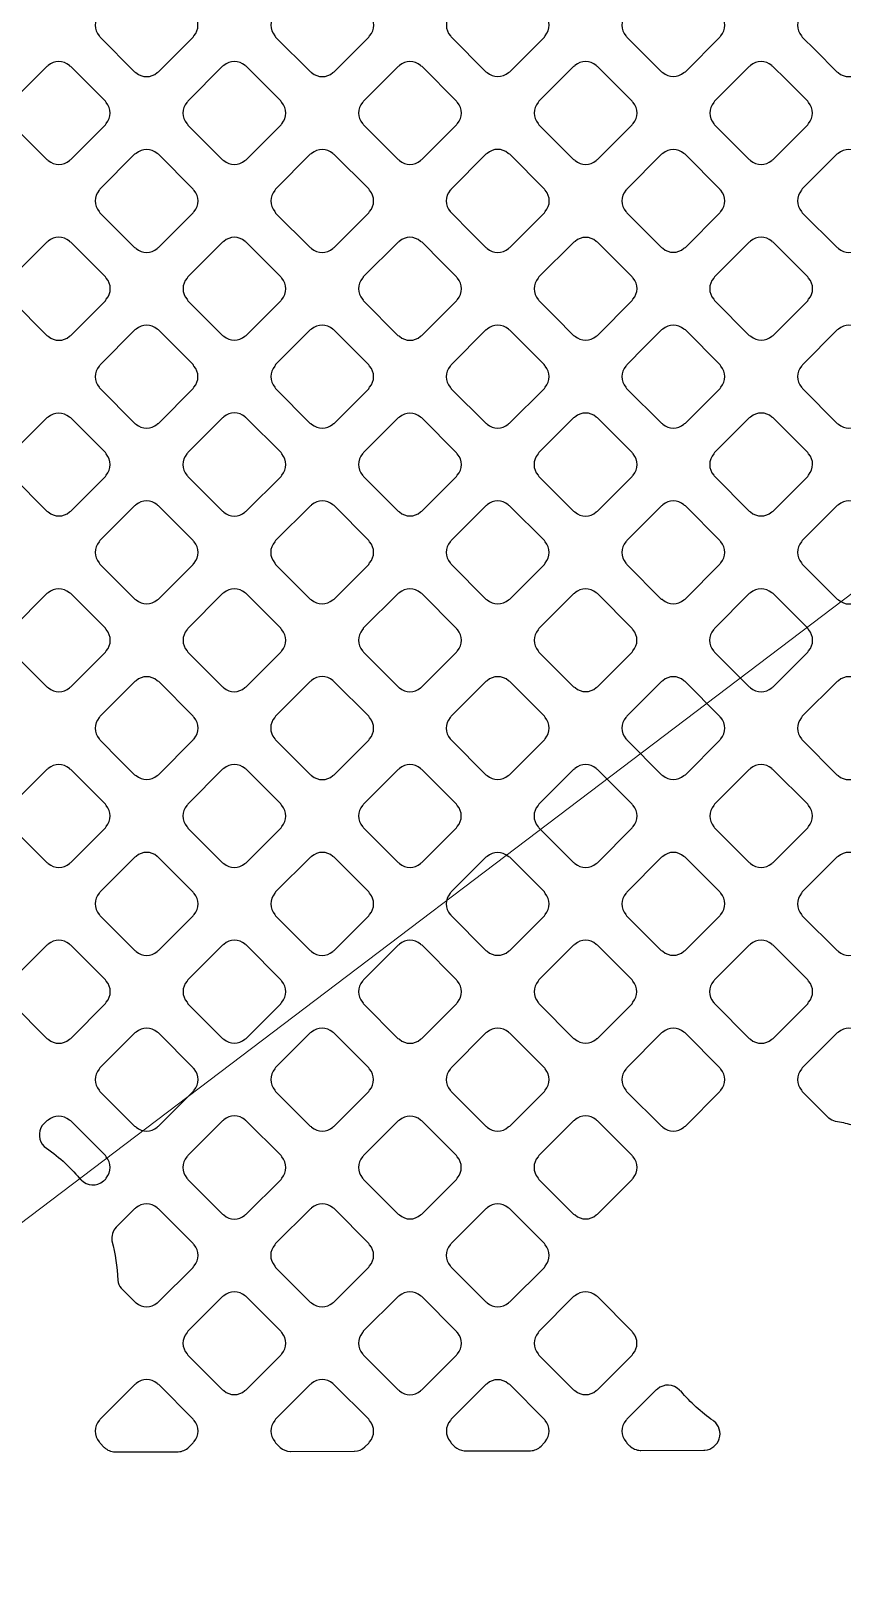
# Model space of a CAD drawing. Extents: x 0 to 248, y 0 to 175.
# Drawn here: x 89.84 to 90.835, y 133.975 to 135.872 of the extents above; entities that cross this region are included whole.
import ezdxf

# ---------------------------------------------------------------- set-up
doc = ezdxf.new("R2010")
doc.units = 0
doc.layers.add('gbr-dxf', color=7, linetype='Continuous')
doc.layers.add('備註', color=1, linetype='Continuous', lineweight=5)

msp = doc.modelspace()

# ---------------------------------------------------------------- linework, layer by layer
at = {"layer": 'gbr-dxf', "linetype": 'Continuous'}
for points in [[(89.9236, 135.8662, -0.104215), (89.9246, 135.8644), (89.967, 135.822, -0.100054), (89.9687, 135.821, 0.379731), (89.9947, 135.821, -0.095756), (89.9963, 135.822), (90.039, 135.8646, -0.095916), (90.0399, 135.8662, 0.379731), (90.0399, 135.8922, -0.107762), (90.0389, 135.8941), (89.9965, 135.9365, -0.096266), (89.9949, 135.9374, 0.379731), (89.9689, 135.9374, -0.09572), (89.9673, 135.9365), (89.9246, 135.8938, -0.095916), (89.9236, 135.8921, 0.379731)], [(90.1392, 135.8663, -0.096265), (90.1401, 135.8647), (90.1828, 135.822, -0.092233), (90.1844, 135.821, 0.379289), (90.2104, 135.821, -0.095866), (90.212, 135.822), (90.2546, 135.8646, -0.095602), (90.2556, 135.8662, 0.378858), (90.2556, 135.8922, -0.101246), (90.2546, 135.8939), (90.2121, 135.9364, -0.104909), (90.2103, 135.9375, 0.379293), (90.1843, 135.9374, -0.096625), (90.1827, 135.9365), (90.1401, 135.8939, -0.095628), (90.1392, 135.8923, 0.379731)], [(90.3547, 135.8662, -0.087621), (90.3556, 135.8648), (90.3982, 135.8221, -0.099589), (90.3999, 135.8211, 0.379155), (90.4259, 135.8211, -0.095886), (90.4275, 135.8221), (90.4701, 135.8647, -0.095602), (90.4711, 135.8663, 0.379293), (90.471, 135.8923, -0.091954), (90.4701, 135.8938), (90.4275, 135.9364, -0.096266), (90.4259, 135.9374, 0.379731), (90.3999, 135.9374, -0.09572), (90.3983, 135.9364), (90.3557, 135.8938, -0.096128), (90.3547, 135.8922, 0.379064)], [(90.5701, 135.8662, -0.091558), (90.5711, 135.8647), (90.6137, 135.8221, -0.104018), (90.6155, 135.8211, 0.379731), (90.6414, 135.8211, -0.09572), (90.6431, 135.822), (90.6856, 135.8645, -0.095916), (90.6866, 135.8662, 0.379731), (90.6866, 135.8921, -0.087549), (90.6856, 135.8936), (90.6428, 135.9364, -0.091913), (90.6413, 135.9374, 0.379731), (90.6153, 135.9374, -0.09572), (90.6137, 135.9364), (90.5711, 135.8939, -0.096266), (90.5701, 135.8922, 0.379731)], [(90.7857, 135.8662, -0.099643), (90.7866, 135.8644), (90.8023, 135.8488), (90.8292, 135.8219, -0.095796), (90.8308, 135.821, 0.379293), (90.8568, 135.821, -0.096625), (90.8584, 135.822), (90.9011, 135.8647, -0.096121), (90.9021, 135.8663, 0.379672), (90.9021, 135.8923, -0.095612), (90.9011, 135.8939), (90.8586, 135.9364, -0.099711), (90.8569, 135.9374, 0.379293), (90.831, 135.9374, -0.095956), (90.8293, 135.9364), (90.7866, 135.8938, -0.096332), (90.7857, 135.8921, 0.379289)], [(89.8159, 135.7584, -0.091685), (89.8168, 135.7569), (89.8593, 135.7144, -0.103446), (89.8611, 135.7134, 0.379731), (89.8871, 135.7134, -0.095756), (89.8887, 135.7143), (89.9312, 135.7568, -0.095958), (89.9322, 135.7585, 0.379731), (89.9322, 135.7844, -0.08798), (89.9313, 135.7859), (89.8886, 135.8286, -0.091855), (89.887, 135.8296, 0.379731), (89.861, 135.8296, -0.096265), (89.8594, 135.8286), (89.8168, 135.786, -0.095916), (89.8159, 135.7844, 0.379731)], [(90.0313, 135.7585, -0.103612), (90.0323, 135.7567), (90.0748, 135.7142, -0.100054), (90.0766, 135.7132, 0.379731), (90.1025, 135.7132, -0.096265), (90.1042, 135.7142), (90.1468, 135.7568, -0.096266), (90.1478, 135.7584, 0.379731), (90.1478, 135.7844, -0.107718), (90.1467, 135.7863), (90.1042, 135.8288, -0.096266), (90.1026, 135.8297, 0.379731), (90.0766, 135.8297, -0.09572), (90.075, 135.8288), (90.0323, 135.7861, -0.096266), (90.0313, 135.7844, 0.379731)], [(90.247, 135.7585, -0.09572), (90.248, 135.7569), (90.2905, 135.7143, -0.092072), (90.2921, 135.7133, 0.379289), (90.3181, 135.7133, -0.095506), (90.3197, 135.7143), (90.3623, 135.7569, -0.096128), (90.3633, 135.7585, 0.379155), (90.3633, 135.7845, -0.099754), (90.3623, 135.7862), (90.3199, 135.8286, -0.103498), (90.3181, 135.8296, 0.379475), (90.2921, 135.8296, -0.095956), (90.2905, 135.8286), (90.248, 135.7861, -0.096266), (90.247, 135.7845, 0.379731)], [(90.4624, 135.7585, -0.089077), (90.4633, 135.757), (90.506, 135.7143, -0.099902), (90.5077, 135.7133, 0.379064), (90.5337, 135.7133, -0.095719), (90.5353, 135.7143), (90.5779, 135.7569, -0.095796), (90.5789, 135.7585, 0.379293), (90.5789, 135.7844, -0.091558), (90.5779, 135.786), (90.5352, 135.8287, -0.095916), (90.5336, 135.8297, 0.379731), (90.5076, 135.8297, -0.096265), (90.506, 135.8287), (90.4634, 135.7862, -0.098209), (90.4624, 135.7845, 0.379155)], [(90.678, 135.7584, -0.091685), (90.6789, 135.7569), (90.7214, 135.7144, -0.103642), (90.7232, 135.7134, 0.379731), (90.7491, 135.7134, -0.09572), (90.7508, 135.7143), (90.7933, 135.7568, -0.096266), (90.7943, 135.7585, 0.379731), (90.7943, 135.7844, -0.087314), (90.7933, 135.7859), (90.7664, 135.8129), (90.7506, 135.8286, -0.091964), (90.7491, 135.8296, 0.379731), (90.7231, 135.8296, -0.096265), (90.7215, 135.8286), (90.6789, 135.786, -0.095916), (90.678, 135.7844, 0.379731)], [(89.9235, 135.6507, -0.091583), (89.9245, 135.6492), (89.9671, 135.6065, -0.103498), (89.9689, 135.6055, 0.379293), (89.9949, 135.6055, -0.096265), (89.9965, 135.6065), (90.039, 135.649, -0.095916), (90.04, 135.6506, 0.379731), (90.04, 135.6766, -0.087748), (90.0391, 135.6781), (89.9963, 135.7209, -0.092072), (89.9947, 135.7219, 0.379289), (89.9688, 135.7219, -0.095506), (89.9671, 135.7209), (89.9245, 135.6783, -0.095296), (89.9235, 135.6767, 0.379239)], [(90.1392, 135.6507, -0.107718), (90.1402, 135.6488), (90.1825, 135.6065, -0.104018), (90.1843, 135.6055, 0.379731), (90.2103, 135.6055, -0.09572), (90.2119, 135.6065), (90.2545, 135.6491, -0.096266), (90.2555, 135.6507, 0.379731), (90.2555, 135.6767, -0.103612), (90.2545, 135.6785), (90.2122, 135.7208, -0.107548), (90.2103, 135.7218, 0.379731), (90.1844, 135.7218, -0.09572), (90.1827, 135.7209), (90.1401, 135.6783, -0.096266), (90.1392, 135.6766, 0.379731)], [(90.3546, 135.6507, -0.083235), (90.3555, 135.6493), (90.3806, 135.6242), (90.3983, 135.6065, -0.096266), (90.3999, 135.6055, 0.379289), (90.4259, 135.6055, -0.095866), (90.4275, 135.6065), (90.4702, 135.6491, -0.096227), (90.4711, 135.6507, 0.379155), (90.4712, 135.6767, -0.095866), (90.4702, 135.6783), (90.4275, 135.721, -0.099711), (90.4258, 135.722, 0.379208), (90.3999, 135.7219, -0.098049), (90.3982, 135.721), (90.3556, 135.6783, -0.095916), (90.3546, 135.6767, 0.379731)], [(90.5702, 135.6507, -0.08874), (90.5711, 135.6492), (90.6137, 135.6066, -0.101049), (90.6155, 135.6056, 0.379293), (90.6414, 135.6056, -0.096625), (90.6431, 135.6066), (90.6856, 135.6491, -0.096314), (90.6866, 135.6508, 0.379672), (90.6866, 135.6767, -0.091769), (90.6856, 135.6783), (90.643, 135.7209, -0.095602), (90.6414, 135.7219, 0.379293), (90.6154, 135.7219, -0.095956), (90.6138, 135.7209), (90.5712, 135.6783, -0.096332), (90.5702, 135.6767, 0.379289)], [(90.7857, 135.6508, -0.095506), (90.7866, 135.6491), (90.8294, 135.6064, -0.091364), (90.8309, 135.6054, 0.379293), (90.8569, 135.6055, -0.095956), (90.8585, 135.6064), (90.9011, 135.649, -0.096214), (90.9021, 135.6507, 0.379672), (90.9021, 135.6766, -0.082792), (90.9012, 135.678), (90.8583, 135.721, -0.086956), (90.8568, 135.7219, 0.379293), (90.8308, 135.7219, -0.095956), (90.8292, 135.7209), (90.7866, 135.6784, -0.096332), (90.7857, 135.6767, 0.379289)], [(89.8157, 135.5429, -0.087305), (89.8166, 135.5415), (89.8594, 135.4987, -0.09904), (89.8611, 135.4977, 0.379293), (89.8871, 135.4977, -0.096625), (89.8887, 135.4987), (89.9313, 135.5413, -0.096111), (89.9323, 135.543, 0.379289), (89.9323, 135.5689, -0.091476), (89.9314, 135.5705), (89.8886, 135.6132, -0.095796), (89.887, 135.6142, 0.379293), (89.861, 135.6142, -0.096119), (89.8594, 135.6132), (89.8167, 135.5705, -0.096023), (89.8157, 135.5689, 0.379672)], [(90.0314, 135.543, -0.100032), (90.0324, 135.5412), (90.0749, 135.4988, -0.096266), (90.0766, 135.4978, 0.379731), (90.1025, 135.4978, -0.09572), (90.1042, 135.4988), (90.1467, 135.5413, -0.096266), (90.1476, 135.5429, 0.379731), (90.1476, 135.5689, -0.09572), (90.1467, 135.5705), (90.104, 135.6132, -0.083056), (90.1026, 135.6141, 0.379731), (90.0766, 135.6141, -0.09572), (90.075, 135.6131), (90.0324, 135.5706, -0.096266), (90.0314, 135.5689, 0.379731)], [(90.2469, 135.543, -0.107762), (90.2479, 135.5411), (90.2903, 135.4987, -0.103821), (90.2921, 135.4977, 0.379731), (90.3181, 135.4977, -0.096265), (90.3197, 135.4987), (90.3623, 135.5413, -0.095916), (90.3633, 135.5429, 0.379731), (90.3633, 135.5689, -0.104215), (90.3623, 135.5707), (90.3447, 135.5883), (90.3199, 135.6131, -0.107548), (90.318, 135.6141, 0.379731), (90.292, 135.6141, -0.09572), (90.2904, 135.6132), (90.2478, 135.5706, -0.095916), (90.2469, 135.569, 0.379731)], [(90.4624, 135.5429, -0.082756), (90.4633, 135.5415), (90.4838, 135.521), (90.506, 135.4988, -0.096111), (90.5076, 135.4978, 0.379289), (90.5336, 135.4978, -0.095866), (90.5352, 135.4988), (90.5779, 135.5414, -0.096128), (90.5788, 135.5431, 0.379155), (90.5789, 135.569, -0.096355), (90.5779, 135.5706), (90.5354, 135.6131, -0.100499), (90.5336, 135.6141, 0.379458), (90.5077, 135.6141, -0.095973), (90.5061, 135.6132), (90.4634, 135.5705, -0.096266), (90.4624, 135.5689, 0.379731)], [(90.6779, 135.543, -0.088498), (90.6788, 135.5415), (90.7216, 135.4988, -0.100694), (90.7233, 135.4978, 0.378633), (90.7492, 135.4978, -0.097612), (90.7509, 135.4988), (90.7934, 135.5413, -0.095602), (90.7944, 135.543, 0.379214), (90.7944, 135.5689, -0.092348), (90.7934, 135.5705), (90.7507, 135.6132, -0.096266), (90.7491, 135.6142, 0.379731), (90.7231, 135.6142, -0.09572), (90.7215, 135.6132), (90.6965, 135.5882), (90.6789, 135.5706, -0.095916), (90.6779, 135.569, 0.379241)], [(89.9236, 135.4351, -0.09572), (89.9246, 135.4335), (89.9672, 135.3909, -0.091913), (89.9687, 135.39, 0.379731), (89.9947, 135.39, -0.09572), (89.9963, 135.3909), (90.039, 135.4336, -0.096266), (90.0399, 135.4352, 0.379731), (90.0399, 135.4612, -0.10007), (90.0389, 135.4629), (89.9964, 135.5055, -0.087639), (89.9949, 135.5064, 0.379731), (89.9689, 135.5064, -0.09572), (89.9673, 135.5054), (89.9246, 135.4627, -0.096266), (89.9236, 135.4611, 0.379731)], [(90.1391, 135.4353, -0.099825), (90.1401, 135.4335), (90.1827, 135.3909, -0.095916), (90.1844, 135.39, 0.379731), (90.2104, 135.39, -0.096265), (90.212, 135.3909), (90.2545, 135.4334, -0.095916), (90.2555, 135.4351, 0.379731), (90.2555, 135.4611, -0.096265), (90.2545, 135.4627), (90.2117, 135.5055, -0.083134), (90.2103, 135.5064, 0.379731), (90.1843, 135.5064, -0.096265), (90.1827, 135.5054), (90.1401, 135.4629, -0.095916), (90.1391, 135.4612, 0.379731)], [(90.3546, 135.4351, -0.09572), (90.3556, 135.4334), (90.398, 135.3911, -0.107758), (90.3998, 135.39, 0.379731), (90.4258, 135.39, -0.096265), (90.4274, 135.391), (90.4701, 135.4336, -0.096266), (90.471, 135.4353, 0.379731), (90.471, 135.4612, -0.100032), (90.47, 135.4629), (90.4479, 135.4851), (90.4277, 135.5053, -0.103868), (90.4259, 135.5063, 0.379731), (90.3999, 135.5063, -0.096265), (90.3983, 135.5054), (90.3556, 135.4627, -0.096266), (90.3546, 135.4611, 0.379731)], [(90.5701, 135.4352, -0.082756), (90.571, 135.4338), (90.6138, 135.391, -0.096111), (90.6155, 135.39, 0.379321), (90.6414, 135.39, -0.095506), (90.6431, 135.391), (90.6857, 135.4336, -0.097917), (90.6867, 135.4353, 0.378984), (90.6867, 135.4612, -0.096618), (90.6857, 135.4628), (90.6431, 135.5054, -0.101099), (90.6413, 135.5064, 0.379506), (90.6154, 135.5064, -0.096117), (90.6137, 135.5055), (90.5935, 135.4852), (90.5711, 135.4628, -0.096266), (90.5701, 135.4612, 0.379731)], [(90.7858, 135.4352, -0.092234), (90.7867, 135.4337), (90.8294, 135.3909, -0.088093), (90.8309, 135.39, 0.379293), (90.8569, 135.39, -0.096103), (90.8585, 135.391), (90.9011, 135.4336, -0.095628), (90.9021, 135.4353, 0.379731), (90.9021, 135.4613, -0.087748), (90.9012, 135.4627), (90.8585, 135.5054, -0.092233), (90.8569, 135.5064, 0.379321), (90.831, 135.5064, -0.095506), (90.8293, 135.5054), (90.7867, 135.4628, -0.095602), (90.7858, 135.4612, 0.378858)], [(89.8159, 135.3274, -0.082756), (89.8168, 135.326), (89.8594, 135.2833, -0.096266), (89.8611, 135.2823, 0.379731), (89.8871, 135.2823, -0.09572), (89.8887, 135.2833), (89.9312, 135.3258, -0.096266), (89.9322, 135.3274, 0.379731), (89.9322, 135.3534, -0.096225), (89.9312, 135.3551), (89.8887, 135.3975, -0.100601), (89.887, 135.3985, 0.379731), (89.861, 135.3985, -0.09572), (89.8594, 135.3975), (89.8168, 135.355, -0.096266), (89.8159, 135.3534, 0.379731)], [(90.0313, 135.3274, -0.095756), (90.0323, 135.3258), (90.075, 135.2831, -0.091646), (90.0766, 135.2821, 0.379731), (90.1025, 135.2821, -0.09572), (90.1042, 135.2831), (90.1468, 135.3257, -0.096266), (90.1478, 135.3274, 0.379731), (90.1478, 135.3534, -0.100032), (90.1468, 135.3551), (90.1041, 135.3978, -0.087515), (90.1026, 135.3987, 0.379731), (90.0766, 135.3987, -0.096265), (90.075, 135.3977), (90.0323, 135.355, -0.095916), (90.0313, 135.3534, 0.379731)], [(90.247, 135.3275, -0.103506), (90.248, 135.3257), (90.2904, 135.2833, -0.099711), (90.2921, 135.2823, 0.379293), (90.3181, 135.2823, -0.096265), (90.3197, 135.2833), (90.3622, 135.3258, -0.096314), (90.3632, 135.3274, 0.379703), (90.3632, 135.3534, -0.091581), (90.3623, 135.3549), (90.3196, 135.3975, -0.095895), (90.318, 135.3985, 0.379293), (90.2921, 135.3985, -0.095956), (90.2904, 135.3975), (90.248, 135.3551, -0.096332), (90.247, 135.3534, 0.379289)], [(90.4623, 135.3274, -0.09572), (90.4633, 135.3257), (90.5058, 135.2832, -0.107548), (90.5076, 135.2822, 0.379731), (90.5336, 135.2822, -0.09572), (90.5353, 135.2832), (90.5779, 135.3258, -0.096266), (90.5789, 135.3274, 0.379731), (90.5789, 135.3534, -0.100032), (90.5779, 135.3551), (90.5354, 135.3976, -0.104018), (90.5336, 135.3986, 0.379731), (90.5076, 135.3986, -0.09572), (90.506, 135.3977), (90.4633, 135.355, -0.096266), (90.4623, 135.3534, 0.379731)], [(90.6779, 135.3274, -0.082704), (90.6788, 135.326), (90.7215, 135.2833, -0.095796), (90.7232, 135.2823, 0.379293), (90.7491, 135.2823, -0.095973), (90.7508, 135.2833), (90.7934, 135.3259, -0.096227), (90.7943, 135.3275, 0.379155), (90.7944, 135.3535, -0.097191), (90.7934, 135.3551), (90.7509, 135.3976, -0.101249), (90.7492, 135.3986, 0.379506), (90.7232, 135.3986, -0.095973), (90.7216, 135.3976), (90.6789, 135.355, -0.096111), (90.678, 135.3534, 0.379321)], [(90.1391, 135.2196, -0.095506), (90.1401, 135.218), (90.1827, 135.1754, -0.091317), (90.1843, 135.1744, 0.379293), (90.2102, 135.1744, -0.096625), (90.2119, 135.1754), (90.2545, 135.218, -0.096314), (90.2555, 135.2197, 0.379672), (90.2555, 135.2456, -0.100154), (90.2545, 135.2474), (90.2119, 135.29, -0.087175), (90.2104, 135.2909, 0.379293), (90.1844, 135.2909, -0.095956), (90.1828, 135.2899), (90.1401, 135.2472, -0.096332), (90.1391, 135.2456, 0.379289)], [(90.7857, 135.2197, -0.087314), (90.7866, 135.2182), (90.8295, 135.1753, -0.083134), (90.8309, 135.1744, 0.379289), (90.8569, 135.1744, -0.095506), (90.8585, 135.1754), (90.9013, 135.2181, -0.095602), (90.9022, 135.2198, 0.378858), (90.9022, 135.2457, -0.090991), (90.9013, 135.2472), (90.8586, 135.29, -0.097561), (90.8569, 135.2909, 0.379458), (90.8309, 135.2909, -0.096117), (90.8293, 135.29), (90.7866, 135.2473, -0.096266), (90.7857, 135.2457, 0.379731)], [(89.9236, 135.2197, -0.083172), (89.9244, 135.2183), (89.9673, 135.1755, -0.095628), (89.9689, 135.1745, 0.379731), (89.9949, 135.1745, -0.096265), (89.9965, 135.1755), (90.039, 135.218, -0.095916), (90.04, 135.2196, 0.379731), (90.04, 135.2456, -0.096117), (90.039, 135.2472), (89.9964, 135.2898, -0.100054), (89.9947, 135.2908, 0.379731), (89.9687, 135.2908, -0.096265), (89.9671, 135.2898), (89.9245, 135.2473, -0.095916), (89.9236, 135.2457, 0.379731)], [(90.3546, 135.2197, -0.091558), (90.3556, 135.2181), (90.3982, 135.1755, -0.104018), (90.3999, 135.1745, 0.379731), (90.4259, 135.1745, -0.09572), (90.4276, 135.1755), (90.4701, 135.218, -0.096266), (90.471, 135.2196, 0.379731), (90.471, 135.2456, -0.087314), (90.4701, 135.2471), (90.4273, 135.2899, -0.091913), (90.4257, 135.2908, 0.379731), (90.3998, 135.2908, -0.09572), (90.3981, 135.2898), (90.3556, 135.2473, -0.096266), (90.3546, 135.2457, 0.379731)], [(90.5701, 135.2196, -0.095506), (90.5711, 135.2179), (90.6135, 135.1755, -0.107634), (90.6154, 135.1745, 0.379293), (90.6413, 135.1745, -0.09572), (90.643, 135.1755), (90.6856, 135.2181, -0.096214), (90.6866, 135.2197, 0.379672), (90.6866, 135.2457, -0.099645), (90.6856, 135.2474), (90.6432, 135.2898, -0.103498), (90.6414, 135.2908, 0.379293), (90.6154, 135.2908, -0.095956), (90.6138, 135.2898), (90.5711, 135.2472, -0.096332), (90.5701, 135.2455, 0.379289)], [(89.8158, 135.1119, -0.097775), (89.8168, 135.1102), (89.8593, 135.0677, -0.109331), (89.8612, 135.0667, 0.379069), (89.8871, 135.0667, -0.096117), (89.8887, 135.0677), (89.9313, 135.1103, -0.095916), (89.9323, 135.1119, 0.379731), (89.9323, 135.1379, -0.100266), (89.9313, 135.1396), (89.8888, 135.1821, -0.104246), (89.887, 135.1831, 0.379731), (89.861, 135.1831, -0.096265), (89.8594, 135.1822), (89.8167, 135.1395, -0.096128), (89.8158, 135.1379, 0.379458)], [(90.0314, 135.1119, -0.09148), (90.0324, 135.1104), (90.0751, 135.0676, -0.086956), (90.0766, 135.0667, 0.379214), (90.1025, 135.0668, -0.096625), (90.1042, 135.0677), (90.1467, 135.1102, -0.096121), (90.1476, 135.1119, 0.379672), (90.1477, 135.1378, -0.104215), (90.1466, 135.1396), (90.1041, 135.1821, -0.091364), (90.1026, 135.1831, 0.379293), (90.0766, 135.1831, -0.095956), (90.075, 135.1821), (90.0324, 135.1395, -0.096332), (90.0314, 135.1379, 0.379289)], [(90.2469, 135.1119, -0.100032), (90.2479, 135.1102), (90.2905, 135.0676, -0.095628), (90.2921, 135.0666, 0.379731), (90.3181, 135.0666, -0.096265), (90.3197, 135.0676), (90.3623, 135.1102, -0.095916), (90.3633, 135.1119, 0.379731), (90.3633, 135.1379, -0.096265), (90.3623, 135.1395), (90.3197, 135.1821, -0.100601), (90.318, 135.1831, 0.379731), (90.292, 135.1831, -0.09572), (90.2904, 135.1821), (90.2478, 135.1396, -0.096266), (90.2469, 135.1379, 0.379731)], [(90.4624, 135.1119, -0.09148), (90.4634, 135.1103), (90.5059, 135.0678, -0.103078), (90.5077, 135.0668, 0.379214), (90.5336, 135.0668, -0.096625), (90.5353, 135.0678), (90.5778, 135.1103, -0.096121), (90.5787, 135.1119, 0.379672), (90.5788, 135.1379, -0.087613), (90.5778, 135.1393), (90.5351, 135.1821, -0.091364), (90.5335, 135.183, 0.379293), (90.5076, 135.183, -0.095956), (90.506, 135.182), (90.4634, 135.1395, -0.096332), (90.4624, 135.1378, 0.379289)], [(90.6778, 135.1119, -0.09572), (90.6788, 135.1102), (90.7213, 135.0677, -0.107548), (90.7232, 135.0667, 0.379731), (90.7491, 135.0667, -0.09572), (90.7508, 135.0676), (90.7934, 135.1103, -0.095916), (90.7944, 135.1119, 0.379731), (90.7944, 135.1379, -0.100266), (90.7934, 135.1396), (90.7509, 135.1821, -0.103868), (90.7491, 135.1831, 0.379731), (90.7231, 135.1831, -0.096265), (90.7215, 135.1822), (90.6788, 135.1395, -0.096266), (90.6778, 135.1378, 0.379731)], [(89.9236, 135.0041, -0.098078), (89.9246, 135.0024), (89.9493, 134.9776), (89.9669, 134.96, -0.10984), (89.9689, 134.959, 0.378984), (89.9948, 134.959, -0.095973), (89.9964, 134.96), (90.039, 135.0026, -0.096314), (90.04, 135.0042, 0.379703), (90.04, 135.0302, -0.099645), (90.039, 135.0319), (89.9966, 135.0743, -0.103923), (89.9948, 135.0753, 0.379293), (89.9689, 135.0753, -0.095956), (89.9672, 135.0743), (89.9246, 135.0317, -0.096105), (89.9236, 135.03, 0.37859)], [(90.1391, 135.0042, -0.091558), (90.1401, 135.0027), (90.1829, 134.9598, -0.087516), (90.1844, 134.9589, 0.379731), (90.2104, 134.9589, -0.09572), (90.212, 134.9599), (90.2545, 135.0024, -0.096266), (90.2555, 135.004, 0.379731), (90.2555, 135.03, -0.10399), (90.2544, 135.0318), (90.2118, 135.0744, -0.092126), (90.2103, 135.0754, 0.379731), (90.1843, 135.0754, -0.09572), (90.1827, 135.0744), (90.1401, 135.0318, -0.096266), (90.1391, 135.0302, 0.379731)], [(90.3546, 135.0041, -0.087248), (90.3555, 135.0026), (90.3981, 134.96, -0.099355), (90.3998, 134.959, 0.379293), (90.4258, 134.959, -0.095956), (90.4274, 134.96), (90.4701, 135.0026, -0.096214), (90.471, 135.0042, 0.379672), (90.4711, 135.0302, -0.092162), (90.4701, 135.0317), (90.4275, 135.0744, -0.095895), (90.4259, 135.0753, 0.379293), (90.3999, 135.0753, -0.096265), (90.3983, 135.0743), (90.3556, 135.0317, -0.095916), (90.3546, 135.03, 0.379289)], [(90.5701, 135.0042, -0.091367), (90.5711, 135.0026), (90.6137, 134.96, -0.103726), (90.6155, 134.959, 0.379731), (90.6414, 134.959, -0.09572), (90.6431, 134.96), (90.6856, 135.0025, -0.096266), (90.6866, 135.0041, 0.379731), (90.6866, 135.0301, -0.08798), (90.6856, 135.0315), (90.6428, 135.0744, -0.092126), (90.6413, 135.0753, 0.379731), (90.6153, 135.0753, -0.09572), (90.6137, 135.0743), (90.5711, 135.0318, -0.096266), (90.5701, 135.0301, 0.379731)], [(90.7857, 135.0041, -0.099825), (90.7867, 135.0024), (90.8291, 134.9599, -0.095958), (90.8308, 134.9589, 0.379731), (90.8568, 134.9589, -0.09572), (90.8584, 134.9599), (90.9011, 135.0026, -0.096266), (90.9021, 135.0042, 0.379731), (90.9021, 135.0302, -0.09572), (90.9011, 135.0319), (90.8587, 135.0743, -0.100054), (90.8569, 135.0753, 0.379731), (90.831, 135.0753, -0.096265), (90.8293, 135.0744), (90.7866, 135.0317, -0.095916), (90.7857, 135.03, 0.379731)], [(89.8159, 134.8964, -0.09148), (89.8168, 134.8948), (89.8593, 134.8523, -0.103324), (89.8611, 134.8513, 0.379293), (89.8871, 134.8513, -0.096625), (89.8887, 134.8523), (89.9312, 134.8948, -0.096314), (89.9322, 134.8964, 0.379703), (89.9322, 134.9224, -0.086667), (89.9313, 134.9238), (89.9134, 134.9417), (89.8886, 134.9666, -0.091317), (89.887, 134.9675, 0.379293), (89.8611, 134.9675, -0.095956), (89.8594, 134.9665), (89.8169, 134.924, -0.096332), (89.8159, 134.9223, 0.379289)], [(90.0313, 134.8964, -0.103999), (90.0323, 134.8946), (90.0749, 134.8521, -0.100294), (90.0766, 134.8511, 0.379287), (90.1025, 134.8511, -0.095612), (90.1042, 134.8521), (90.1468, 134.8947, -0.095602), (90.1478, 134.8964, 0.379293), (90.1478, 134.9223, -0.107999), (90.1467, 134.9242), (90.1042, 134.9667, -0.096266), (90.1026, 134.9677, 0.379731), (90.0766, 134.9677, -0.09572), (90.075, 134.9667), (90.0323, 134.924, -0.096214), (90.0313, 134.9224, 0.379672)], [(90.247, 134.8964, -0.095506), (90.2479, 134.8948), (90.2906, 134.8522, -0.091364), (90.2921, 134.8512, 0.379293), (90.3181, 134.8513, -0.096265), (90.3197, 134.8522), (90.3622, 134.8947, -0.096314), (90.3632, 134.8964, 0.379703), (90.3632, 134.9223, -0.100266), (90.3622, 134.924), (90.3198, 134.9665, -0.103923), (90.318, 134.9675, 0.379293), (90.2921, 134.9675, -0.095956), (90.2904, 134.9665), (90.248, 134.924, -0.096332), (90.247, 134.9224, 0.379289)], [(90.4623, 134.8963, -0.087034), (90.4632, 134.8949), (90.5059, 134.8522, -0.099435), (90.5076, 134.8512, 0.379731), (90.5336, 134.8512, -0.09572), (90.5353, 134.8521), (90.5779, 134.8948, -0.096266), (90.5789, 134.8964, 0.379731), (90.5789, 134.9224, -0.092139), (90.5779, 134.9239), (90.5352, 134.9666, -0.096558), (90.5336, 134.9676, 0.379731), (90.5076, 134.9676, -0.09572), (90.506, 134.9666), (90.4633, 134.924, -0.096266), (90.4623, 134.9223, 0.379731)], [(90.678, 134.8963, -0.091685), (90.6789, 134.8948), (90.7214, 134.8523, -0.103642), (90.7232, 134.8513, 0.379731), (90.7491, 134.8513, -0.09572), (90.7508, 134.8523), (90.7933, 134.8948, -0.096266), (90.7943, 134.8964, 0.379731), (90.7943, 134.9224, -0.087314), (90.7933, 134.9238), (90.7506, 134.9665, -0.091964), (90.7491, 134.9675, 0.379731), (90.7231, 134.9675, -0.096265), (90.7215, 134.9665), (90.6789, 134.924, -0.095916), (90.678, 134.9223, 0.379731)], [(89.9236, 134.7887, -0.100032), (89.9246, 134.787), (89.9672, 134.7444, -0.095628), (89.9689, 134.7434, 0.379731), (89.9948, 134.7434, -0.096265), (89.9965, 134.7444), (90.039, 134.7869, -0.096214), (90.04, 134.7886, 0.379672), (90.04, 134.8145, -0.094893), (90.039, 134.8161), (89.9961, 134.859, -0.081586), (89.9948, 134.8599, 0.379293), (89.9688, 134.8599, -0.095956), (89.9672, 134.8589), (89.9246, 134.8163, -0.096266), (89.9236, 134.8147, 0.379731)], [(90.1391, 134.7886, -0.104371), (90.1402, 134.7868), (90.1826, 134.7444, -0.098764), (90.1843, 134.7434, 0.379032), (90.2102, 134.7434, -0.095973), (90.2119, 134.7444), (90.2545, 134.787, -0.095585), (90.2555, 134.7887, 0.379324), (90.2555, 134.8146, -0.107922), (90.2544, 134.8165), (90.212, 134.8589, -0.095602), (90.2104, 134.8599, 0.379293), (90.1844, 134.8598, -0.095956), (90.1828, 134.8589), (90.1401, 134.8162, -0.096214), (90.1392, 134.8146, 0.379672)], [(90.3546, 134.7886, -0.082756), (90.3555, 134.7873), (90.3983, 134.7444, -0.096266), (90.3999, 134.7435, 0.379731), (90.4259, 134.7435, -0.09572), (90.4276, 134.7444), (90.4701, 134.7869, -0.096266), (90.471, 134.7886, 0.379731), (90.471, 134.8145, -0.096225), (90.4701, 134.8162), (90.4275, 134.8588, -0.100601), (90.4257, 134.8598, 0.379731), (90.3998, 134.8598, -0.09572), (90.3981, 134.8588), (90.3556, 134.8163, -0.096266), (90.3546, 134.8146, 0.379731)], [(90.5701, 134.7885, -0.087034), (90.571, 134.7871), (90.6136, 134.7445, -0.099696), (90.6153, 134.7435, 0.379731), (90.6413, 134.7435, -0.096265), (90.643, 134.7444), (90.6856, 134.7871, -0.095916), (90.6866, 134.7887, 0.379731), (90.6866, 134.8147, -0.091745), (90.6856, 134.8162), (90.643, 134.8588, -0.096121), (90.6414, 134.8598, 0.379731), (90.6154, 134.8598, -0.09572), (90.6138, 134.8588), (90.5711, 134.8161, -0.096266), (90.5701, 134.8145, 0.379731)], [(90.7857, 134.7887, -0.09572), (90.7866, 134.787), (90.8294, 134.7443, -0.091913), (90.8309, 134.7434, 0.379731), (90.8569, 134.7434, -0.09572), (90.8585, 134.7444), (90.9011, 134.787, -0.096266), (90.9021, 134.7886, 0.379731), (90.9021, 134.8146, -0.082756), (90.9012, 134.816), (90.8583, 134.8589, -0.087516), (90.8568, 134.8598, 0.379731), (90.8308, 134.8598, -0.09572), (90.8292, 134.8588), (90.7866, 134.8163, -0.096266), (90.7857, 134.8146, 0.379731)], [(89.8157, 134.7068, 0.379293), (89.8157, 134.6808, -0.087077), (89.8167, 134.6794), (89.8594, 134.6366, -0.100115), (89.8611, 134.6356, 0.379703), (89.887, 134.6356, -0.095612), (89.8887, 134.6366), (89.9313, 134.6793, -0.095796), (89.9323, 134.6809, 0.379293), (89.9323, 134.7068, -0.092139), (89.9314, 134.7084), (89.8887, 134.7511, -0.096955), (89.887, 134.7521, 0.379672), (89.8611, 134.7521, -0.095612), (89.8594, 134.7511), (89.8167, 134.7084, -0.095602)], [(90.0314, 134.7068, 0.379293), (90.0314, 134.6809, -0.100032), (90.0324, 134.6792), (90.0749, 134.6367, -0.095535), (90.0766, 134.6357, 0.379731), (90.1025, 134.6357, -0.095865), (90.1042, 134.6367), (90.1467, 134.6792, -0.096128), (90.1477, 134.6809, 0.379543), (90.1477, 134.7068, -0.096831), (90.1467, 134.7085), (90.1039, 134.7512, -0.081165), (90.1026, 134.7521, 0.378984), (90.0767, 134.752, -0.097885), (90.075, 134.751), (90.0324, 134.7085, -0.095796)], [(90.2469, 134.6809, -0.10945), (90.2479, 134.6791), (90.2903, 134.6367, -0.105291), (90.2921, 134.6356, 0.379293), (90.3181, 134.6356, -0.095956), (90.3197, 134.6366), (90.3623, 134.6792, -0.096266), (90.3633, 134.6808, 0.379731), (90.3633, 134.7068, -0.10399), (90.3623, 134.7086), (90.3199, 134.751, -0.10822), (90.318, 134.7521, 0.379672), (90.2921, 134.7521, -0.096157), (90.2904, 134.7511), (90.2479, 134.7085, -0.098006), (90.2469, 134.7069, 0.378971)], [(90.4624, 134.6808, -0.082796), (90.4633, 134.6794), (90.506, 134.6367, -0.095958), (90.5076, 134.6358, 0.379731), (90.5336, 134.6358, -0.09572), (90.5353, 134.6367), (90.5778, 134.6792, -0.096266), (90.5787, 134.6809, 0.379731), (90.5787, 134.7068, -0.096225), (90.5778, 134.7085), (90.5353, 134.751, -0.100294), (90.5336, 134.752, 0.379731), (90.5076, 134.752, -0.096265), (90.506, 134.751), (90.4634, 134.7084, -0.095916), (90.4624, 134.7068, 0.379731)], [(90.6778, 134.6808, -0.087274), (90.6787, 134.6794), (90.7214, 134.6366, -0.09979), (90.7232, 134.6356, 0.379731), (90.7491, 134.6356, -0.09572), (90.7508, 134.6366), (90.7934, 134.6792, -0.096266), (90.7944, 134.6809, 0.379731), (90.7944, 134.7068, -0.092139), (90.7934, 134.7084), (90.7507, 134.7511, -0.095916), (90.7491, 134.7521, 0.379731), (90.7231, 134.7521, -0.096265), (90.7215, 134.7511), (90.6788, 134.7084, -0.095916), (90.6778, 134.7068, 0.379731)], [(89.9235, 134.599, 0.379214), (89.9236, 134.573, -0.087314), (89.9245, 134.5715), (89.9671, 134.5289, -0.099435), (89.9688, 134.5279, 0.379289), (89.9947, 134.5279, -0.095866), (89.9964, 134.5289), (90.039, 134.5716, -0.095602), (90.04, 134.5732, 0.379214), (90.04, 134.5992, -0.092636), (90.039, 134.6007), (89.9965, 134.6433, -0.096558), (89.9948, 134.6443, 0.379289), (89.9689, 134.6443, -0.095866), (89.9672, 134.6433), (89.9245, 134.6006, -0.095602)], [(90.1391, 134.5732, -0.103238), (90.1402, 134.5714), (90.1827, 134.5289, -0.099355), (90.1844, 134.5279, 0.379293), (90.2104, 134.5279, -0.095956), (90.212, 134.5289), (90.2545, 134.5714, -0.097917), (90.2555, 134.5731, 0.378936), (90.2555, 134.599, -0.09148), (90.2546, 134.6005), (90.2118, 134.6433, -0.095759), (90.2102, 134.6443, 0.379032), (90.1843, 134.6443, -0.095973), (90.1826, 134.6433), (90.1401, 134.6008, -0.096214), (90.1392, 134.5992, 0.379672)], [(90.3546, 134.573, -0.096333), (90.3556, 134.5714), (90.398, 134.529, -0.107601), (90.3999, 134.5279, 0.379162), (90.4258, 134.528, -0.096103), (90.4275, 134.5289), (90.4701, 134.5715, -0.096266), (90.471, 134.5732, 0.379731), (90.471, 134.5992, -0.100032), (90.47, 134.6009), (90.4277, 134.6432, -0.10399), (90.4259, 134.6443, 0.379289), (90.3999, 134.6443, -0.095866), (90.3983, 134.6433), (90.3556, 134.6006, -0.096227), (90.3546, 134.599, 0.379506)], [(90.5701, 134.5731, -0.082756), (90.571, 134.5717), (90.6138, 134.5289, -0.096266), (90.6155, 134.5279, 0.379731), (90.6414, 134.5279, -0.09572), (90.6431, 134.5289), (90.6856, 134.5714, -0.096266), (90.6866, 134.5731, 0.379731), (90.6866, 134.599, -0.096225), (90.6856, 134.6007), (90.643, 134.6433, -0.100601), (90.6413, 134.6443, 0.379731), (90.6153, 134.6443, -0.09572), (90.6137, 134.6433), (90.5711, 134.6007, -0.096266), (90.5701, 134.5991, 0.379731)], [(90.7856, 134.573, -0.087343), (90.7866, 134.5715), (90.8186, 134.5395, -0.068326), (90.8191, 134.5392, 0.112284), (90.8271, 134.5353, -0.057397), (90.8276, 134.5352, -0.023818), (90.8464, 134.531, -0.066497), (90.847, 134.5309, 0.251709), (90.8653, 134.5358), (90.8654, 134.5358), (90.9011, 134.5715, -0.096214), (90.9021, 134.5732, 0.379672), (90.9021, 134.5991, -0.092162), (90.9012, 134.6007), (90.8585, 134.6433, -0.095796), (90.8569, 134.6443, 0.379293), (90.8309, 134.6443, -0.096625), (90.8293, 134.6433), (90.7866, 134.6006, -0.095916), (90.7856, 134.599, 0.379731)], [(89.8538, 134.5299, 0.361521), (89.8559, 134.504, -0.072764), (89.8996, 134.4647, -0.091702), (89.9014, 134.4633, 0.409079), (89.9287, 134.4619, -0.090821), (89.9306, 134.4631), (89.9312, 134.4637, -0.095916), (89.9322, 134.4654, 0.379731), (89.9322, 134.4913, -0.096265), (89.9312, 134.493), (89.8887, 134.5354, -0.09979), (89.887, 134.5364, 0.379731), (89.861, 134.5364, -0.09572), (89.8594, 134.5355)], [(90.0313, 134.4654, -0.095607), (90.0323, 134.4637), (90.075, 134.421, -0.091754), (90.0766, 134.4201, 0.379672), (90.1025, 134.42, -0.095612), (90.1041, 134.421), (90.1468, 134.4637, -0.095602), (90.1478, 134.4653, 0.378906), (90.1478, 134.4913, -0.099971), (90.1468, 134.493), (90.104, 134.5357, -0.087645), (90.1026, 134.5366, 0.379293), (90.0766, 134.5366, -0.095956), (90.075, 134.5356), (90.0323, 134.493, -0.096266), (90.0313, 134.4913, 0.379731)], [(90.247, 134.4654, -0.103354), (90.248, 134.4636), (90.2904, 134.4212, -0.09979), (90.2921, 134.4202, 0.379289), (90.3181, 134.4202, -0.095866), (90.3197, 134.4212), (90.3622, 134.4637, -0.096128), (90.3632, 134.4654, 0.379458), (90.3632, 134.4913, -0.091196), (90.3623, 134.4929), (90.3196, 134.5355, -0.0953), (90.318, 134.5365, 0.379069), (90.2921, 134.5364, -0.096117), (90.2904, 134.5355), (90.248, 134.493, -0.096266), (90.247, 134.4914, 0.379731)], [(90.4623, 134.4654, -0.096367), (90.4633, 134.4637), (90.5058, 134.4211, -0.107832), (90.5077, 134.4201, 0.379032), (90.5336, 134.4201, -0.095973), (90.5353, 134.4211), (90.5779, 134.4637, -0.095602), (90.5789, 134.4654, 0.379293), (90.5789, 134.4913, -0.099964), (90.5779, 134.493), (90.5354, 134.5355, -0.104018), (90.5336, 134.5366, 0.379731), (90.5076, 134.5366, -0.09572), (90.506, 134.5356), (90.4633, 134.4929, -0.096128), (90.4623, 134.4913, 0.379155)], [(89.9392, 134.3883, -0.060098), (89.9463, 134.3401, 0.137057), (89.9504, 134.3302), (89.9673, 134.3134, -0.096332), (89.9689, 134.3124, 0.379703), (89.9949, 134.3124, -0.095612), (89.9965, 134.3134), (90.039, 134.3559, -0.095602), (90.04, 134.3576, 0.379214), (90.04, 134.3835, -0.096625), (90.039, 134.3852), (89.9964, 134.4277, -0.100054), (89.9947, 134.4287, 0.379731), (89.9687, 134.4287, -0.096265), (89.9671, 134.4278), (89.9444, 134.4051), (89.9444, 134.405, 0.231121)], [(90.1391, 134.3835, 0.379293), (90.1391, 134.3575, -0.095607), (90.1401, 134.3559), (90.1827, 134.3133, -0.091804), (90.1843, 134.3124, 0.379703), (90.2102, 134.3123, -0.095612), (90.2118, 134.3133), (90.2545, 134.356, -0.095796), (90.2555, 134.3576, 0.379293), (90.2555, 134.3836, -0.10007), (90.2545, 134.3853), (90.2119, 134.4279, -0.088334), (90.2104, 134.4288, 0.379321), (90.1844, 134.4288, -0.095506), (90.1828, 134.4278), (90.1401, 134.3851, -0.095796)], [(90.3546, 134.3576, -0.091685), (90.3556, 134.3561), (90.3982, 134.3134, -0.104018), (90.3999, 134.3124, 0.379731), (90.4259, 134.3124, -0.09572), (90.4276, 134.3134), (90.4701, 134.3559, -0.093929), (90.4711, 134.3575, 0.379731), (90.4711, 134.3835, -0.085979), (90.4702, 134.385), (90.4273, 134.4279, -0.090153), (90.4257, 134.4288, 0.378869), (90.3998, 134.4287, -0.09834), (90.3981, 134.4278), (90.3556, 134.3852, -0.095916), (90.3546, 134.3836, 0.379731)], [(90.0314, 134.2498, -0.091685), (90.0324, 134.2483), (90.0751, 134.2056, -0.087297), (90.0766, 134.2047, 0.379731), (90.1025, 134.2047, -0.09572), (90.1042, 134.2056), (90.1467, 134.2481, -0.096266), (90.1476, 134.2498, 0.379731), (90.1476, 134.2758, -0.103612), (90.1466, 134.2776), (90.1041, 134.32, -0.091964), (90.1026, 134.321, 0.379731), (90.0766, 134.321, -0.096265), (90.075, 134.32), (90.0324, 134.2775, -0.095916), (90.0314, 134.2758, 0.379731)], [(90.2469, 134.2499, -0.099825), (90.2479, 134.2482), (90.2905, 134.2055, -0.095535), (90.2921, 134.2046, 0.379731), (90.3181, 134.2046, -0.09572), (90.3197, 134.2055), (90.3623, 134.2482, -0.096266), (90.3633, 134.2498, 0.379731), (90.3633, 134.2758, -0.096225), (90.3623, 134.2774), (90.3197, 134.32, -0.100601), (90.318, 134.321, 0.379731), (90.292, 134.321, -0.09572), (90.2904, 134.3201), (90.2478, 134.2775, -0.095916), (90.2469, 134.2758, 0.379731)], [(90.4624, 134.2498, -0.091583), (90.4633, 134.2483), (90.5059, 134.2057, -0.103446), (90.5076, 134.2047, 0.379731), (90.5336, 134.2047, -0.096265), (90.5353, 134.2057), (90.5778, 134.2482, -0.095796), (90.5788, 134.2499, 0.378906), (90.5788, 134.2758, -0.087881), (90.5778, 134.2773), (90.5351, 134.32, -0.092347), (90.5335, 134.3209, 0.379287), (90.5076, 134.3209, -0.096157), (90.506, 134.32), (90.4634, 134.2774, -0.095585), (90.4624, 134.2757, 0.379287)], [(89.9236, 134.142, -0.099534), (89.9246, 134.1403), (89.9297, 134.1351, -0.042885), (89.93, 134.1349, 0.180815), (89.9429, 134.1296, -0.035692), (89.9432, 134.1296), (90.0206, 134.1298), (90.0207, 134.1298, 0.181089), (90.0337, 134.1352), (90.0337, 134.1352), (90.039, 134.1405, -0.095916), (90.04, 134.1422, 0.379731), (90.04, 134.1681, -0.096265), (90.039, 134.1698), (89.9966, 134.2122, -0.100254), (89.9949, 134.2133, 0.379731), (89.9689, 134.2133, -0.09572), (89.9672, 134.2123), (89.9246, 134.1696, -0.096111), (89.9236, 134.168, 0.379321)], [(90.1391, 134.1422, -0.091581), (90.1401, 134.1406), (90.1457, 134.135, 0.169969), (90.158, 134.1302, -0.048335), (90.1584, 134.1302), (90.2367, 134.1304, -0.039424), (90.237, 134.1304, 0.176878), (90.2497, 134.1356), (90.2545, 134.1403, -0.096266), (90.2555, 134.142, 0.379731), (90.2555, 134.1679, -0.103612), (90.2544, 134.1697), (90.2118, 134.2123, -0.091913), (90.2103, 134.2133, 0.379731), (90.1843, 134.2133, -0.09572), (90.1827, 134.2123), (90.1401, 134.1698, -0.096214), (90.1391, 134.1681, 0.379672)], [(90.3547, 134.1421, -0.099713), (90.3557, 134.1404), (90.3597, 134.1363), (90.3599, 134.1362), (90.3601, 134.1359), (90.3602, 134.1359, 0.156722), (90.3714, 134.1309), (90.3714, 134.1309, 0.019426), (90.3728, 134.1308, -0.059015), (90.3734, 134.1308), (90.4526, 134.131, -0.049413), (90.4531, 134.131, 0.180951), (90.466, 134.1364), (90.466, 134.1365), (90.47, 134.1405, -0.095916), (90.471, 134.1421, 0.379731), (90.471, 134.1681, -0.096265), (90.47, 134.1697), (90.4276, 134.2122, -0.100054), (90.4258, 134.2132, 0.379731), (90.3999, 134.2132, -0.096265), (90.3982, 134.2122), (90.3557, 134.1697, -0.096111), (90.3547, 134.168, 0.379289)], [(90.5702, 134.1422, -0.103825), (90.5712, 134.1404), (90.5746, 134.137, -0.042885), (90.5749, 134.1368, 0.181205), (90.5878, 134.1314, -0.049999), (90.5883, 134.1314), (90.6658, 134.1316, -0.042555), (90.6671, 134.1318, 0.688048), (90.6781, 134.1673, -0.035041), (90.6773, 134.1679, -0.066036), (90.6378, 134.2039, -0.098443), (90.6358, 134.2053, 0.405596), (90.6088, 134.2065, -0.096901), (90.6067, 134.2053), (90.5712, 134.1698, -0.095628), (90.5702, 134.1681, 0.379731)]]:
    msp.add_lwpolyline(points, format="xyb", close=True, dxfattribs=at)
at = {"layer": '備註', "linetype": 'Continuous'}
msp.add_line((98.7247, 141.1464), (87.2841, 132.4844), dxfattribs=at)

doc.saveas('drawing.dxf')
